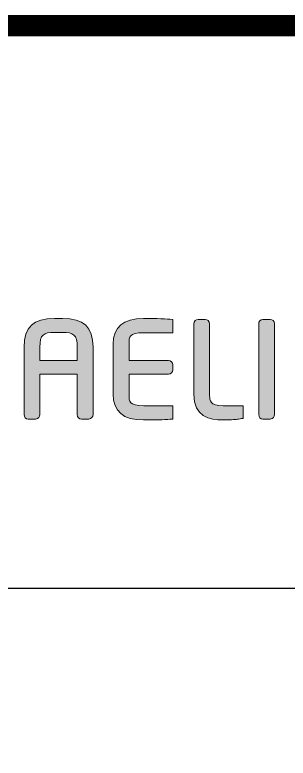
# Model space of a CAD drawing. Extents: x 16296675745 to 16296677481, y -37409619395 to -37409618123.
# Drawn here: x 16296677030 to 16296677049, y -37409618764.7 to -37409618712.9 of the extents above; entities that cross this region are included whole.
import ezdxf

# ---------------------------------------------------------------- set-up
doc = ezdxf.new("R2010")
doc.units = 0
doc.header["$LTSCALE"] = 10
doc.header["$MEASUREMENT"] = 0
doc.layers.get('0').update_dxf_attribs({"linetype": 'CONTINUOUS'})
doc.layers.add('레이어 1', color=7, linetype='CONTINUOUS', lineweight=0)

msp = doc.modelspace()

# ---------------------------------------------------------------- hatches: boundary and pattern name
at = {"layer": '레이어 1'}
h = msp.add_hatch(color=5, dxfattribs=at)
h.dxf.hatch_style = 2
edge = h.paths.add_edge_path()
edge.add_spline(control_points=[(16296677034.30937, -37409618736.958214), (16296677034.30937, -37409618736.958214), (16296677031.706249, -37409618736.958214), (16296677031.706249, -37409618736.958214), (16296677031.706249, -37409618736.861458), (16296677031.706249, -37409618736.029968), (16296677031.706249, -37409618736.029968), (16296677031.706249, -37409618735.162033), (16296677031.96426, -37409618735.014748), (16296677032.73831, -37409618735.014748), (16296677032.73831, -37409618735.014748), (16296677033.27809, -37409618735.014748), (16296677033.27809, -37409618735.014748), (16296677034.05171, -37409618735.014748), (16296677034.30937, -37409618735.162033), (16296677034.30937, -37409618736.029968), (16296677034.30937, -37409618736.029968), (16296677034.30937, -37409618736.861458), (16296677034.30937, -37409618736.958214)], knot_values=[0, 0, 0, 0, 1, 1, 1, 2, 2, 2, 3, 3, 3, 4, 4, 4, 5, 5, 5, 6, 6, 6, 6], degree=3, periodic=0)
edge = h.paths.add_edge_path()
edge.add_spline(control_points=[(16296677033.27809, -37409618734.04055), (16296677033.27809, -37409618734.04055), (16296677032.73831, -37409618734.04055), (16296677032.73831, -37409618734.04055), (16296677031.263691, -37409618734.04055), (16296677030.60623, -37409618734.653908), (16296677030.60623, -37409618736.029968), (16296677030.60623, -37409618736.029968), (16296677030.60623, -37409618740.737556), (16296677030.60623, -37409618740.737556), (16296677030.60623, -37409618740.903084), (16296677030.74073, -37409618741.043327), (16296677030.89949, -37409618741.043327), (16296677030.89949, -37409618741.043327), (16296677031.41448, -37409618741.043327), (16296677031.41448, -37409618741.043327), (16296677031.59701, -37409618741.043327), (16296677031.706249, -37409618740.888344), (16296677031.706249, -37409618740.737556), (16296677031.706249, -37409618740.737556), (16296677031.706249, -37409618738.032372), (16296677031.706249, -37409618737.926819), (16296677031.706249, -37409618737.926819), (16296677034.30937, -37409618737.926819), (16296677034.30937, -37409618737.926819), (16296677034.30937, -37409618738.032372), (16296677034.30937, -37409618740.737556), (16296677034.30937, -37409618740.737556), (16296677034.30937, -37409618740.906212), (16296677034.442369, -37409618741.043327), (16296677034.60622, -37409618741.043327), (16296677034.60622, -37409618741.043327), (16296677035.114889, -37409618741.043327), (16296677035.114889, -37409618741.043327), (16296677035.293221, -37409618741.043327), (16296677035.413231, -37409618740.88517), (16296677035.413231, -37409618740.737556), (16296677035.413231, -37409618740.737556), (16296677035.413231, -37409618736.029968), (16296677035.413231, -37409618736.029968), (16296677035.413231, -37409618734.653908), (16296677034.75448, -37409618734.04055), (16296677033.27809, -37409618734.04055)], knot_values=[0, 0, 0, 0, 1, 1, 1, 2, 2, 2, 3, 3, 3, 4, 4, 4, 5, 5, 5, 6, 6, 6, 7, 7, 7, 8, 8, 8, 9, 9, 9, 10, 10, 10, 11, 11, 11, 12, 12, 12, 13, 13, 13, 14, 14, 14, 14], degree=3, periodic=0)
h = msp.add_hatch(color=5, dxfattribs=at)
h.dxf.hatch_style = 2
edge = h.paths.add_edge_path()
edge.add_spline(control_points=[(16296677036.812189, -37409618735.839561), (16296677036.812189, -37409618735.839561), (16296677036.812189, -37409618739.305023), (16296677036.812189, -37409618739.305023), (16296677036.812189, -37409618740.517311), (16296677037.50462, -37409618741.10611), (16296677038.92944, -37409618741.10611), (16296677039.55838, -37409618741.10611), (16296677040.4144, -37409618741.094551), (16296677040.75668, -37409618741.062622), (16296677040.75176, -37409618741.062622), (16296677040.92264, -37409618741.046127), (16296677040.92264, -37409618741.046127), (16296677040.92264, -37409618741.046127), (16296677040.97209, -37409618741.041237), (16296677040.97209, -37409618741.041237), (16296677040.97209, -37409618741.041237), (16296677040.97209, -37409618740.114021), (16296677040.97209, -37409618740.114021), (16296677040.97209, -37409618740.114021), (16296677038.93725, -37409618740.114021), (16296677038.93725, -37409618740.114021), (16296677037.917801, -37409618740.114021), (16296677037.917801, -37409618739.826469), (16296677037.917801, -37409618739.305023), (16296677037.917801, -37409618739.305023), (16296677037.917801, -37409618738.020798), (16296677037.917801, -37409618737.920486), (16296677038.02257, -37409618737.920486), (16296677040.65304, -37409618737.920486), (16296677040.65304, -37409618737.920486), (16296677040.825319, -37409618737.920486), (16296677040.96567, -37409618737.783737), (16296677040.96567, -37409618737.615417), (16296677040.96567, -37409618737.615417), (16296677040.96567, -37409618737.271744), (16296677040.96567, -37409618737.271744), (16296677040.96567, -37409618737.102371), (16296677040.825319, -37409618736.965248), (16296677040.65304, -37409618736.965248), (16296677040.65304, -37409618736.965248), (16296677038.02257, -37409618736.965248), (16296677037.917801, -37409618736.965248), (16296677037.917801, -37409618736.865646), (16296677037.917801, -37409618735.839561), (16296677037.917801, -37409618735.839561), (16296677037.917801, -37409618735.318787), (16296677037.917801, -37409618735.031929), (16296677038.93725, -37409618735.031929), (16296677038.93725, -37409618735.031929), (16296677040.971291, -37409618735.040001), (16296677040.971291, -37409618735.040001), (16296677040.971291, -37409618735.040001), (16296677040.971291, -37409618734.118393), (16296677040.971291, -37409618734.118393), (16296677040.971291, -37409618734.118393), (16296677040.755529, -37409618734.095253), (16296677040.755529, -37409618734.095253), (16296677040.35532, -37409618734.059143), (16296677039.437771, -37409618734.04055), (16296677038.92944, -37409618734.04055), (16296677037.50462, -37409618734.04055), (16296677036.812189, -37409618734.628639), (16296677036.812189, -37409618735.839561)], knot_values=[0, 0, 0, 0, 1, 1, 1, 2, 2, 2, 3, 3, 3, 4, 4, 4, 5, 5, 5, 6, 6, 6, 7, 7, 7, 8, 8, 8, 9, 9, 9, 10, 10, 10, 11, 11, 11, 12, 12, 12, 13, 13, 13, 14, 14, 14, 15, 15, 15, 16, 16, 16, 17, 17, 17, 18, 18, 18, 19, 19, 19, 20, 20, 20, 21, 21, 21, 21], degree=3, periodic=0)
h = msp.add_hatch(color=5, dxfattribs=at)
h.dxf.hatch_style = 2
edge = h.paths.add_edge_path()
edge.add_spline(control_points=[(16296677042.73864, -37409618734.10334), (16296677042.56839, -37409618734.10334), (16296677042.424089, -37409618734.243958), (16296677042.424089, -37409618734.410873), (16296677042.424089, -37409618734.410873), (16296677042.424089, -37409618739.305023), (16296677042.424089, -37409618739.305023), (16296677042.424089, -37409618740.900963), (16296677043.513309, -37409618741.10611), (16296677044.46154, -37409618741.10611), (16296677045.157301, -37409618741.10611), (16296677045.33581, -37409618741.076637), (16296677045.541821, -37409618741.042267), (16296677045.541821, -37409618741.042267), (16296677045.66194, -37409618741.023354), (16296677045.66194, -37409618741.023354), (16296677045.660179, -37409618741.024063), (16296677045.820971, -37409618741.004066), (16296677045.820971, -37409618741.004066), (16296677045.820971, -37409618741.004066), (16296677045.86867, -37409618740.997749), (16296677045.86867, -37409618740.997749), (16296677045.86867, -37409618740.997749), (16296677045.86867, -37409618740.114021), (16296677045.86867, -37409618740.114021), (16296677045.86867, -37409618740.114021), (16296677044.472071, -37409618740.114021), (16296677044.472071, -37409618740.114021), (16296677043.52733, -37409618740.114021), (16296677043.52733, -37409618739.757393), (16296677043.52733, -37409618739.41127), (16296677043.52733, -37409618739.41127), (16296677043.52733, -37409618734.410873), (16296677043.52733, -37409618734.410873), (16296677043.52733, -37409618734.243958), (16296677043.384239, -37409618734.10334), (16296677043.21452, -37409618734.10334), (16296677043.21452, -37409618734.10334), (16296677042.73864, -37409618734.10334), (16296677042.73864, -37409618734.10334)], knot_values=[0, 0, 0, 0, 1, 1, 1, 2, 2, 2, 3, 3, 3, 4, 4, 4, 5, 5, 5, 6, 6, 6, 7, 7, 7, 8, 8, 8, 9, 9, 9, 10, 10, 10, 11, 11, 11, 12, 12, 12, 13, 13, 13, 13], degree=3, periodic=0)
h = msp.add_hatch(color=5, dxfattribs=at)
h.dxf.hatch_style = 2
edge = h.paths.add_edge_path()
edge.add_spline(control_points=[(16296677047.234051, -37409618734.10334), (16296677047.050289, -37409618734.10334), (16296677046.940531, -37409618734.255173), (16296677046.940531, -37409618734.401756), (16296677046.940531, -37409618734.401756), (16296677046.940531, -37409618740.737556), (16296677046.940531, -37409618740.737556), (16296677046.940531, -37409618740.906212), (16296677047.072399, -37409618741.043327), (16296677047.234051, -37409618741.043327), (16296677047.234051, -37409618741.043327), (16296677047.74814, -37409618741.043327), (16296677047.74814, -37409618741.043327), (16296677047.932261, -37409618741.043327), (16296677048.0422, -37409618740.888344), (16296677048.0422, -37409618740.737556), (16296677048.0422, -37409618740.737556), (16296677048.0422, -37409618734.401756), (16296677048.0422, -37409618734.401756), (16296677048.0422, -37409618734.234467), (16296677047.91334, -37409618734.10334), (16296677047.74814, -37409618734.10334), (16296677047.74814, -37409618734.10334), (16296677047.234051, -37409618734.10334), (16296677047.234051, -37409618734.10334)], knot_values=[0, 0, 0, 0, 1, 1, 1, 2, 2, 2, 3, 3, 3, 4, 4, 4, 5, 5, 5, 6, 6, 6, 7, 7, 7, 8, 8, 8, 8], degree=3, periodic=0)

# ---------------------------------------------------------------- linework, layer by layer
at = {"color": 5, "ltscale": 40}
msp.add_line((16296677104.98695, -37409618752.843933), (16296677000.94385, -37409618752.843933), dxfattribs=at)
at = {"color": 5, "linetype": 'ByBlock', "lineweight": 200, "const_width": 1.5}
msp.add_lwpolyline([(16296676474.98683, -37409619159.156776), (16296677104.98683, -37409619159.156776), (16296677104.98683, -37409618713.656776), (16296676474.98683, -37409618713.656776)], close=True, dxfattribs=at)
at = {"layer": '레이어 1', "color": 5}
for points, knots in [([(16296677033.27809, -37409618734.04055), (16296677033.27809, -37409618734.04055), (16296677032.73831, -37409618734.04055), (16296677032.73831, -37409618734.04055), (16296677031.263691, -37409618734.04055), (16296677030.60623, -37409618734.653908), (16296677030.60623, -37409618736.029968), (16296677030.60623, -37409618736.029968), (16296677030.60623, -37409618740.737556), (16296677030.60623, -37409618740.737556), (16296677030.60623, -37409618740.903084), (16296677030.74073, -37409618741.043327), (16296677030.89949, -37409618741.043327), (16296677030.89949, -37409618741.043327), (16296677031.41448, -37409618741.043327), (16296677031.41448, -37409618741.043327), (16296677031.59701, -37409618741.043327), (16296677031.706249, -37409618740.888344), (16296677031.706249, -37409618740.737556), (16296677031.706249, -37409618740.737556), (16296677031.706249, -37409618738.032372), (16296677031.706249, -37409618737.926819), (16296677031.706249, -37409618737.926819), (16296677034.30937, -37409618737.926819), (16296677034.30937, -37409618737.926819), (16296677034.30937, -37409618738.032372), (16296677034.30937, -37409618740.737556), (16296677034.30937, -37409618740.737556), (16296677034.30937, -37409618740.906212), (16296677034.442369, -37409618741.043327), (16296677034.60622, -37409618741.043327), (16296677034.60622, -37409618741.043327), (16296677035.114889, -37409618741.043327), (16296677035.114889, -37409618741.043327), (16296677035.293221, -37409618741.043327), (16296677035.413231, -37409618740.88517), (16296677035.413231, -37409618740.737556), (16296677035.413231, -37409618740.737556), (16296677035.413231, -37409618736.029968), (16296677035.413231, -37409618736.029968), (16296677035.413231, -37409618734.653908), (16296677034.75448, -37409618734.04055), (16296677033.27809, -37409618734.04055)], [0, 0, 0, 0, 1, 1, 1, 2, 2, 2, 3, 3, 3, 4, 4, 4, 5, 5, 5, 6, 6, 6, 7, 7, 7, 8, 8, 8, 9, 9, 9, 10, 10, 10, 11, 11, 11, 12, 12, 12, 13, 13, 13, 14, 14, 14, 14]), ([(16296677036.812189, -37409618735.839561), (16296677036.812189, -37409618735.839561), (16296677036.812189, -37409618739.305023), (16296677036.812189, -37409618739.305023), (16296677036.812189, -37409618740.517311), (16296677037.50462, -37409618741.10611), (16296677038.92944, -37409618741.10611), (16296677039.55838, -37409618741.10611), (16296677040.4144, -37409618741.094551), (16296677040.75668, -37409618741.062622), (16296677040.75176, -37409618741.062622), (16296677040.92264, -37409618741.046127), (16296677040.92264, -37409618741.046127), (16296677040.92264, -37409618741.046127), (16296677040.97209, -37409618741.041237), (16296677040.97209, -37409618741.041237), (16296677040.97209, -37409618741.041237), (16296677040.97209, -37409618740.114021), (16296677040.97209, -37409618740.114021), (16296677040.97209, -37409618740.114021), (16296677038.93725, -37409618740.114021), (16296677038.93725, -37409618740.114021), (16296677037.917801, -37409618740.114021), (16296677037.917801, -37409618739.826469), (16296677037.917801, -37409618739.305023), (16296677037.917801, -37409618739.305023), (16296677037.917801, -37409618738.020798), (16296677037.917801, -37409618737.920486), (16296677038.02257, -37409618737.920486), (16296677040.65304, -37409618737.920486), (16296677040.65304, -37409618737.920486), (16296677040.825319, -37409618737.920486), (16296677040.96567, -37409618737.783737), (16296677040.96567, -37409618737.615417), (16296677040.96567, -37409618737.615417), (16296677040.96567, -37409618737.271744), (16296677040.96567, -37409618737.271744), (16296677040.96567, -37409618737.102371), (16296677040.825319, -37409618736.965248), (16296677040.65304, -37409618736.965248), (16296677040.65304, -37409618736.965248), (16296677038.02257, -37409618736.965248), (16296677037.917801, -37409618736.965248), (16296677037.917801, -37409618736.865646), (16296677037.917801, -37409618735.839561), (16296677037.917801, -37409618735.839561), (16296677037.917801, -37409618735.318787), (16296677037.917801, -37409618735.031929), (16296677038.93725, -37409618735.031929), (16296677038.93725, -37409618735.031929), (16296677040.971291, -37409618735.040001), (16296677040.971291, -37409618735.040001), (16296677040.971291, -37409618735.040001), (16296677040.971291, -37409618734.118393), (16296677040.971291, -37409618734.118393), (16296677040.971291, -37409618734.118393), (16296677040.755529, -37409618734.095253), (16296677040.755529, -37409618734.095253), (16296677040.35532, -37409618734.059143), (16296677039.437771, -37409618734.04055), (16296677038.92944, -37409618734.04055), (16296677037.50462, -37409618734.04055), (16296677036.812189, -37409618734.628639), (16296677036.812189, -37409618735.839561)], [0, 0, 0, 0, 1, 1, 1, 2, 2, 2, 3, 3, 3, 4, 4, 4, 5, 5, 5, 6, 6, 6, 7, 7, 7, 8, 8, 8, 9, 9, 9, 10, 10, 10, 11, 11, 11, 12, 12, 12, 13, 13, 13, 14, 14, 14, 15, 15, 15, 16, 16, 16, 17, 17, 17, 18, 18, 18, 19, 19, 19, 20, 20, 20, 21, 21, 21, 21]), ([(16296677042.73864, -37409618734.10334), (16296677042.56839, -37409618734.10334), (16296677042.424089, -37409618734.243958), (16296677042.424089, -37409618734.410873), (16296677042.424089, -37409618734.410873), (16296677042.424089, -37409618739.305023), (16296677042.424089, -37409618739.305023), (16296677042.424089, -37409618740.900963), (16296677043.513309, -37409618741.10611), (16296677044.46154, -37409618741.10611), (16296677045.157301, -37409618741.10611), (16296677045.33581, -37409618741.076637), (16296677045.541821, -37409618741.042267), (16296677045.541821, -37409618741.042267), (16296677045.66194, -37409618741.023354), (16296677045.66194, -37409618741.023354), (16296677045.660179, -37409618741.024063), (16296677045.820971, -37409618741.004066), (16296677045.820971, -37409618741.004066), (16296677045.820971, -37409618741.004066), (16296677045.86867, -37409618740.997749), (16296677045.86867, -37409618740.997749), (16296677045.86867, -37409618740.997749), (16296677045.86867, -37409618740.114021), (16296677045.86867, -37409618740.114021), (16296677045.86867, -37409618740.114021), (16296677044.472071, -37409618740.114021), (16296677044.472071, -37409618740.114021), (16296677043.52733, -37409618740.114021), (16296677043.52733, -37409618739.757393), (16296677043.52733, -37409618739.41127), (16296677043.52733, -37409618739.41127), (16296677043.52733, -37409618734.410873), (16296677043.52733, -37409618734.410873), (16296677043.52733, -37409618734.243958), (16296677043.384239, -37409618734.10334), (16296677043.21452, -37409618734.10334), (16296677043.21452, -37409618734.10334), (16296677042.73864, -37409618734.10334), (16296677042.73864, -37409618734.10334)], [0, 0, 0, 0, 1, 1, 1, 2, 2, 2, 3, 3, 3, 4, 4, 4, 5, 5, 5, 6, 6, 6, 7, 7, 7, 8, 8, 8, 9, 9, 9, 10, 10, 10, 11, 11, 11, 12, 12, 12, 13, 13, 13, 13]), ([(16296677047.234051, -37409618734.10334), (16296677047.050289, -37409618734.10334), (16296677046.940531, -37409618734.255173), (16296677046.940531, -37409618734.401756), (16296677046.940531, -37409618734.401756), (16296677046.940531, -37409618740.737556), (16296677046.940531, -37409618740.737556), (16296677046.940531, -37409618740.906212), (16296677047.072399, -37409618741.043327), (16296677047.234051, -37409618741.043327), (16296677047.234051, -37409618741.043327), (16296677047.74814, -37409618741.043327), (16296677047.74814, -37409618741.043327), (16296677047.932261, -37409618741.043327), (16296677048.0422, -37409618740.888344), (16296677048.0422, -37409618740.737556), (16296677048.0422, -37409618740.737556), (16296677048.0422, -37409618734.401756), (16296677048.0422, -37409618734.401756), (16296677048.0422, -37409618734.234467), (16296677047.91334, -37409618734.10334), (16296677047.74814, -37409618734.10334), (16296677047.74814, -37409618734.10334), (16296677047.234051, -37409618734.10334), (16296677047.234051, -37409618734.10334)], [0, 0, 0, 0, 1, 1, 1, 2, 2, 2, 3, 3, 3, 4, 4, 4, 5, 5, 5, 6, 6, 6, 7, 7, 7, 8, 8, 8, 8]), ([(16296677034.30937, -37409618736.958214), (16296677034.30937, -37409618736.958214), (16296677031.706249, -37409618736.958214), (16296677031.706249, -37409618736.958214), (16296677031.706249, -37409618736.861458), (16296677031.706249, -37409618736.029968), (16296677031.706249, -37409618736.029968), (16296677031.706249, -37409618735.162033), (16296677031.96426, -37409618735.014748), (16296677032.73831, -37409618735.014748), (16296677032.73831, -37409618735.014748), (16296677033.27809, -37409618735.014748), (16296677033.27809, -37409618735.014748), (16296677034.05171, -37409618735.014748), (16296677034.30937, -37409618735.162033), (16296677034.30937, -37409618736.029968), (16296677034.30937, -37409618736.029968), (16296677034.30937, -37409618736.861458), (16296677034.30937, -37409618736.958214)], [0, 0, 0, 0, 1, 1, 1, 2, 2, 2, 3, 3, 3, 4, 4, 4, 5, 5, 5, 6, 6, 6, 6])]:
    msp.add_open_spline(points, degree=3, knots=knots, dxfattribs=at)

doc.saveas('drawing.dxf')
